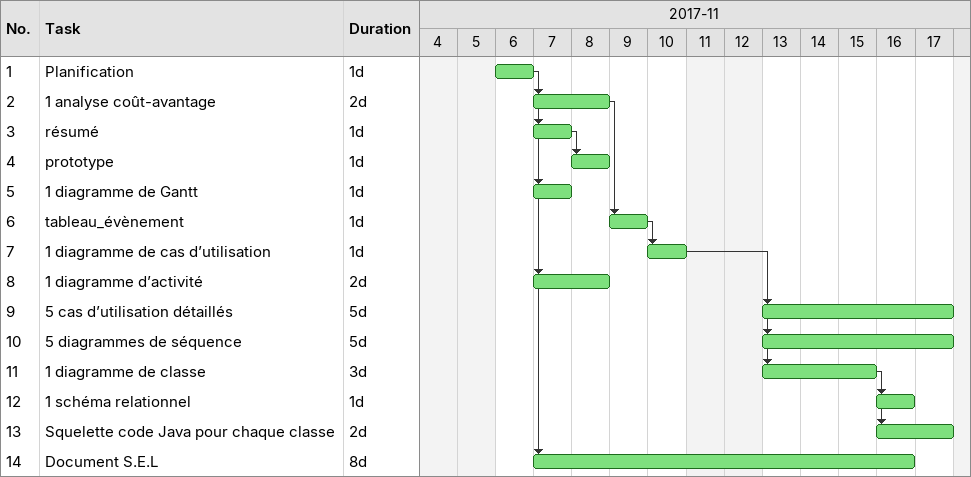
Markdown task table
| ID | Task | Duration | Start | Finish | Predecessors |
|---|---|---|---|---|---|
| 1 | Planification | 1d | 2017-11-06 | 2017-11-06 |  |
| 2 | 1 analyse coût-avantage | 2d | 2017-11-07 | 2017-11-08 | 1 |
| 3 | résumé | 1d | 2017-11-07 | 2017-11-07 | 1 |
| 4 | prototype | 1d | 2017-11-08 | 2017-11-08 | 3 |
| 5 | 1 diagramme de Gantt | 1d | 2017-11-07 | 2017-11-07 | 1 |
| 6 | tableau_évènement | 1d | 2017-11-09 | 2017-11-09 | 2 |
| 7 | 1 diagramme de cas d’utilisation | 1d | 2017-11-10 | 2017-11-10 | 6 |
| 8 | 1 diagramme d’activité | 2d | 2017-11-07 | 2017-11-08 | 1 |
| 9 | 5 cas d’utilisation détaillés | 5d | 2017-11-13 | 2017-11-17 | 7 |
| 10 | 5 diagrammes de séquence | 5d | 2017-11-13 | 2017-11-17 | 7 |
| 11 | 1 diagramme de classe | 3d | 2017-11-13 | 2017-11-15 | 7 |
| 12 | 1 schéma relationnel | 1d | 2017-11-16 | 2017-11-16 | 11 |
| 13 | Squelette code Java pour chaque classe | 2d | 2017-11-16 | 2017-11-17 | 11 |
| 14 | Document S.E.L | 8d | 2017-11-07 | 2017-11-16 | 1 |
